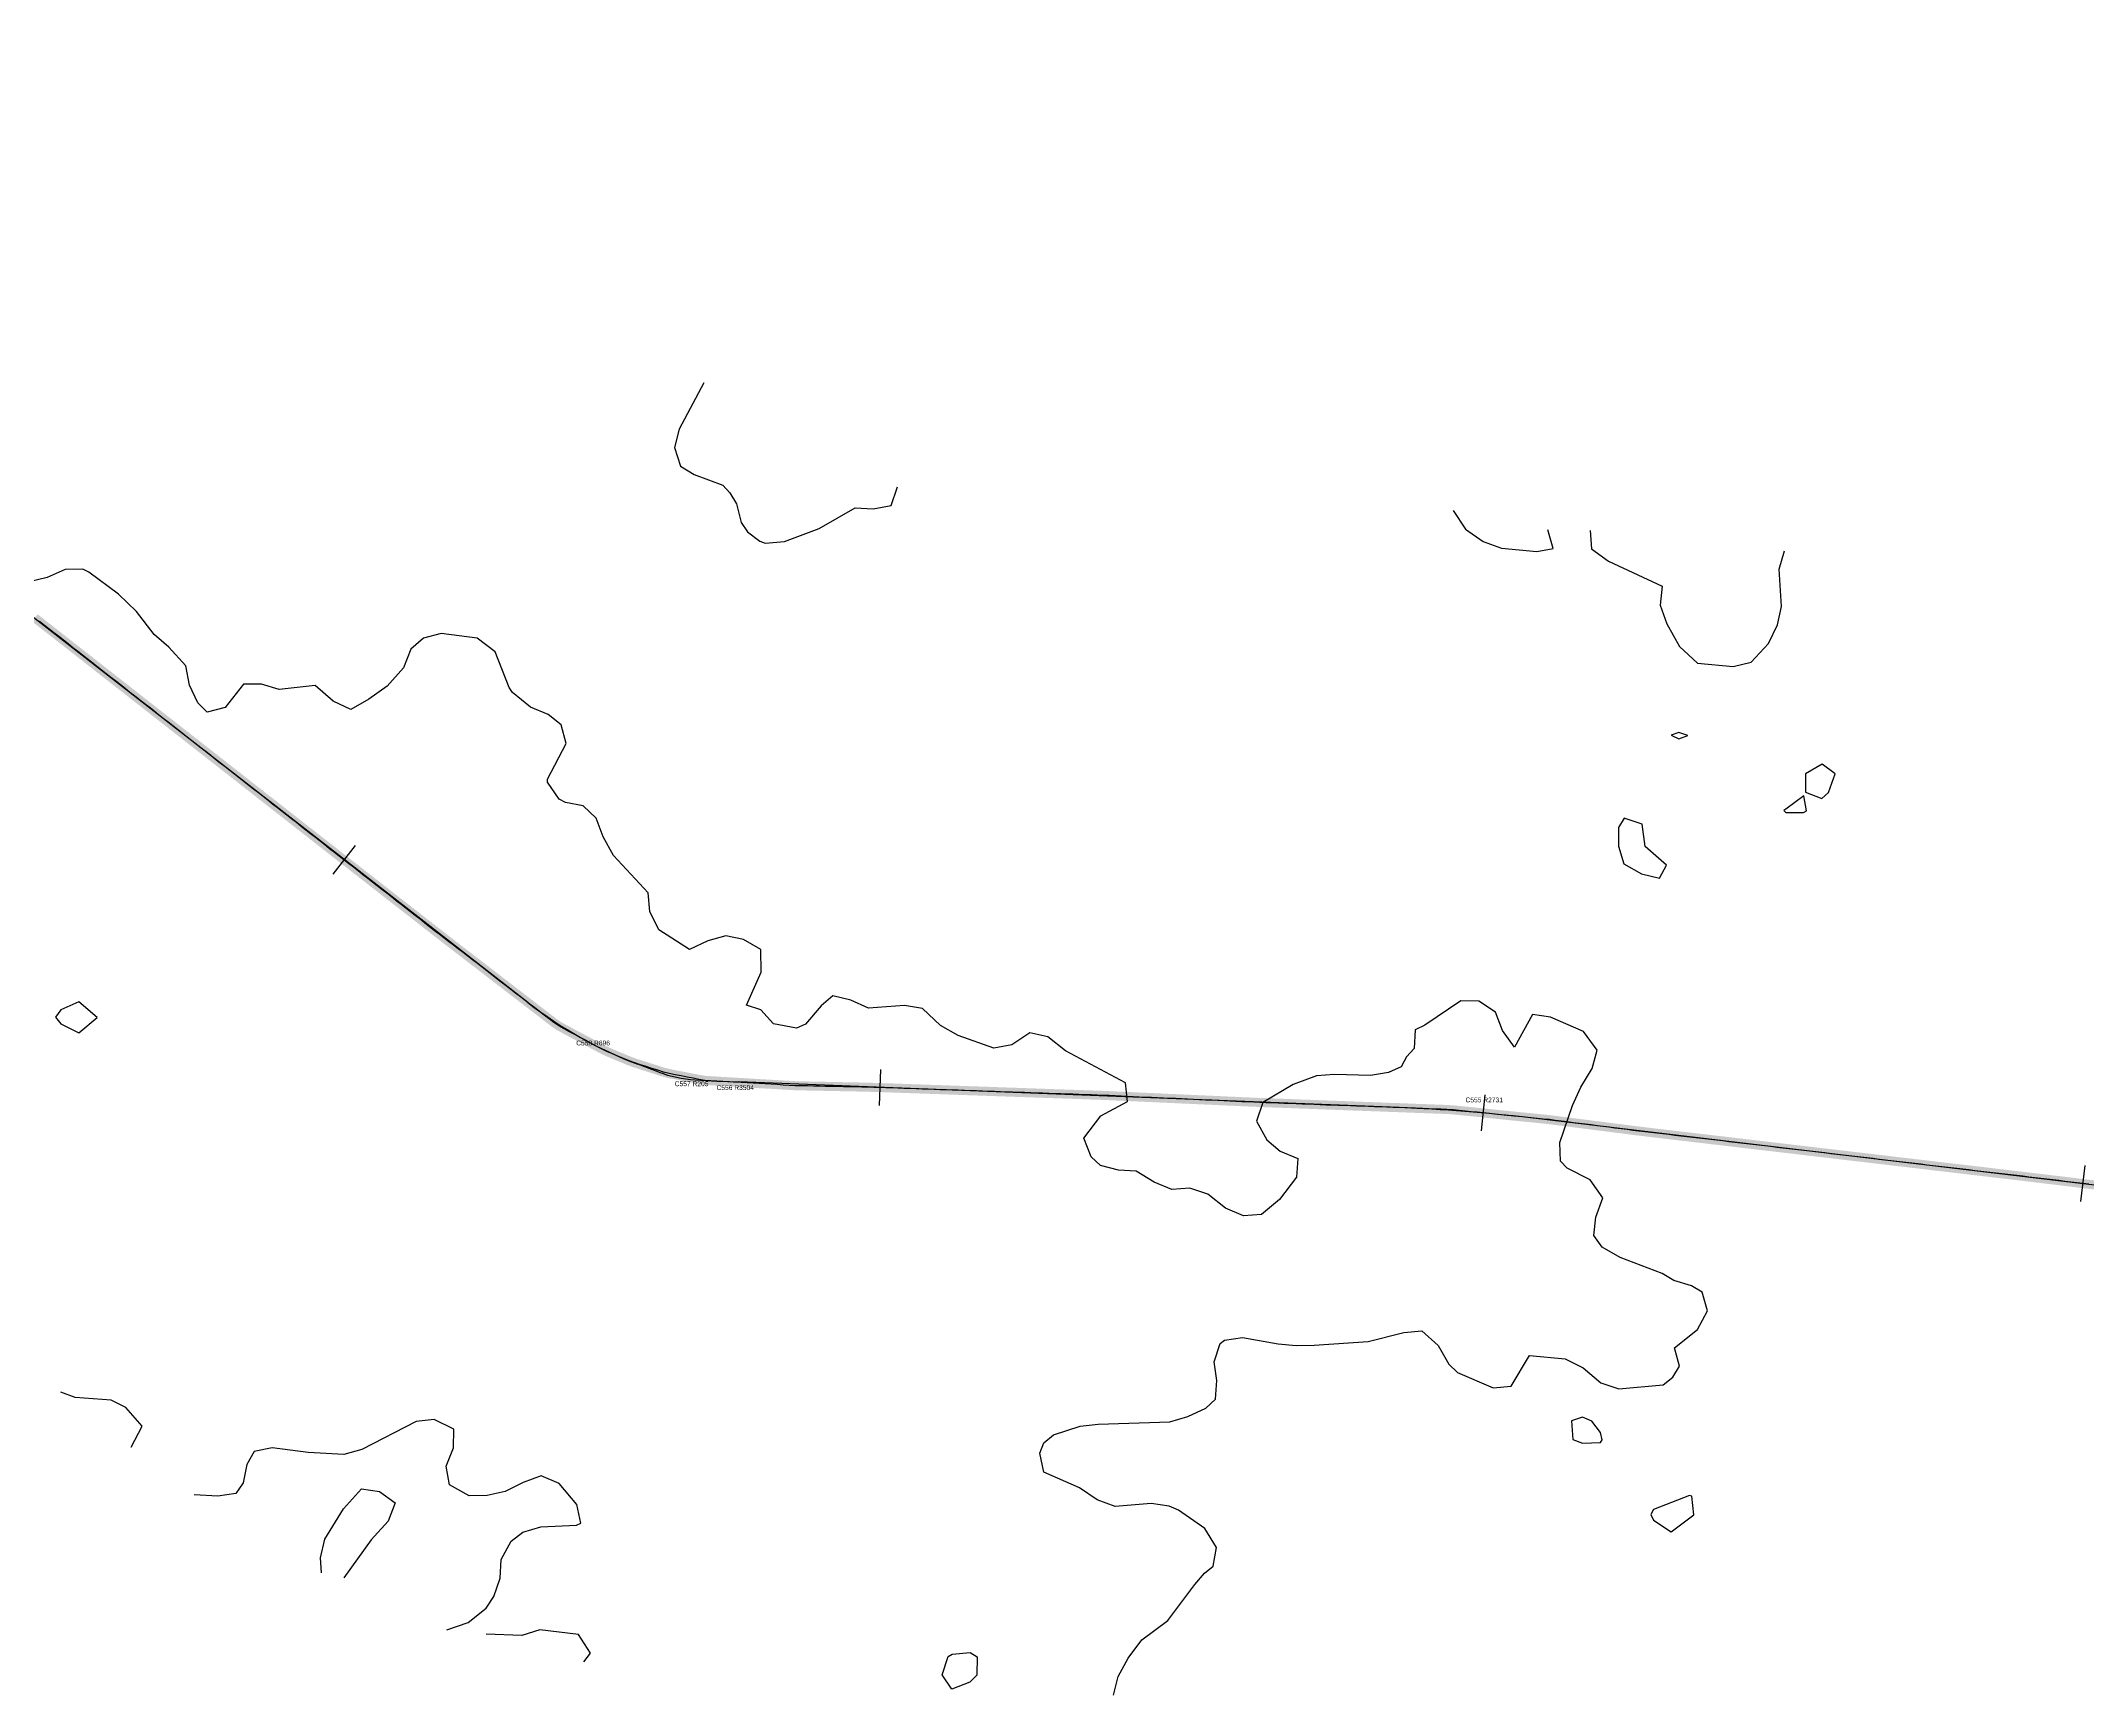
# Model space of a CAD drawing. Header units: metres. Extents: x 697254 to 930473, y 8023396 to 8227001.
# Drawn here: x 704895 to 708284, y 8221665 to 8224405 of the extents above; entities that cross this region are included whole.
import ezdxf

# ---------------------------------------------------------------- set-up
doc = ezdxf.new("R2010")
doc.units = ezdxf.units.M
for name, color, linetype in [('ALIGNMENT_FITTED', 4, 'Continuous'), ('CENTRELINE', 7, 'Continuous'), ('CHAINAGE', 7, 'Continuous'), ('CONTOUR_10M', 33, 'Continuous'), ('CURVE_LABELS', 4, 'Continuous'), ('GRADE_0-4', 3, 'Continuous')]:
    doc.layers.add(name, color=color, linetype=linetype)

msp = doc.modelspace()

# ---------------------------------------------------------------- linework, layer by layer
at = {"layer": 'ALIGNMENT_FITTED'}
for p, q in [((705701.7, 8222812.3), (703655, 8224405.4)), ((705918.3, 8222697.2), (705883.9, 8222710.2)), ((707144.5, 8222638.4), (706050.9, 8222680.8)), ((708871.1, 8222441.3), (707362, 8222621.2))]:
    msp.add_line(p, q, dxfattribs=at)
for centre, radius, start, end in [((706129.5, 8223361.8), 696.4, -127.8972, -110.6532), ((705990.7, 8222889.4), 205.4, -110.6532, -93.405), ((706186.7, 8226182.5), 3504.4, -93.405, -92.22), ((707038.7, 8219909.7), 2730.7, 83.2003, 87.78)]:
    msp.add_arc(centre, radius, start, end, dxfattribs=at)
at = {"layer": 'CENTRELINE'}
msp.add_polyline3d([(708286.8, 8222511.3, 425.7), (708276.9, 8222512.5, 425.4), (708267, 8222513.7, 425), (708257, 8222514.9, 424.6), (708247.1, 8222516.1, 424.4), (708237.2, 8222517.3, 424.3), (708227.3, 8222518.5, 424.1), (708217.3, 8222519.7, 424.1), (708207.4, 8222520.9, 424.1), (708197.5, 8222522.1, 424.1), (708187.5, 8222523.3, 424.1), (708177.6, 8222524.5, 424.2), (708167.7, 8222525.6, 424.3), (708157.7, 8222526.8, 424.3), (708147.8, 8222528, 424.3), (708137.9, 8222529.1, 424.3), (708127.9, 8222530.3, 424.3), (708118, 8222531.5, 424.3), (708108.1, 8222532.7, 424.2), (708098.1, 8222533.8, 424.3), (708088.2, 8222535, 424.5), (708078.3, 8222536.2, 424.6), (708068.4, 8222537.3, 424.7), (708058.4, 8222538.5, 424.7), (708048.5, 8222539.7, 424.7), (708038.6, 8222540.8, 424.7), (708028.6, 8222542, 424.8), (708018.7, 8222543.2, 424.9), (708008.8, 8222544.4, 424.7), (707998.8, 8222545.5, 424.5), (707988.9, 8222546.7, 424.4), (707979, 8222547.9, 424.4), (707969, 8222549, 424.5), (707959.1, 8222550.2, 424.5), (707949.2, 8222551.4, 424.4), (707939.2, 8222552.5, 424.3), (707929.3, 8222553.7, 424.3), (707919.4, 8222554.9, 424.3), (707909.4, 8222556.1, 424.3), (707899.5, 8222557.2, 424.3), (707889.6, 8222558.4, 424.2), (707879.6, 8222559.6, 424.2), (707869.7, 8222560.7, 424.1), (707859.8, 8222561.9, 424), (707849.8, 8222563.1, 423.9), (707839.9, 8222564.2, 423.9), (707830, 8222565.4, 424), (707820, 8222566.6, 424.1), (707810.1, 8222567.8, 424.2), (707800.2, 8222568.9, 424.2), (707790.2, 8222570.1, 424.2), (707780.3, 8222571.3, 424.1), (707770.4, 8222572.4, 424.3), (707760.4, 8222573.6, 424.4), (707750.5, 8222574.8, 424.5), (707740.6, 8222575.9, 424.5), (707730.6, 8222577.1, 424.5), (707720.7, 8222578.3, 424.5), (707710.8, 8222579.4, 424.6), (707700.8, 8222580.6, 424.7), (707690.9, 8222581.8, 424.8), (707681, 8222583, 424.7), (707671, 8222584.1, 424.6), (707661.1, 8222585.3, 424.5), (707651.2, 8222586.5, 424.5), (707641.2, 8222587.6, 424.5), (707631.3, 8222588.8, 424.4), (707621.4, 8222590, 424.2), (707611.4, 8222591.1, 424), (707601.5, 8222592.3, 423.8), (707591.6, 8222593.5, 423.5), (707581.6, 8222594.7, 423.1), (707571.7, 8222595.8, 422.8), (707561.8, 8222597, 422.5), (707551.9, 8222598.2, 422.2), (707541.9, 8222599.4, 422), (707532, 8222600.6, 421.8), (707522.1, 8222601.9, 421.6), (707512.2, 8222603.2, 421.4), (707502.2, 8222604.4, 421.3), (707492.3, 8222605.7, 421.2), (707482.4, 8222607, 421.1), (707472.5, 8222608.2, 420.9), (707462.6, 8222609.5, 420.7), (707452.6, 8222610.8, 420.5), (707442.7, 8222612, 420.4), (707432.8, 8222613.3, 420.2), (707422.9, 8222614.6, 420), (707413, 8222615.8, 419.8), (707403, 8222617.1, 419.7), (707393.1, 8222618.4, 419.6), (707383.2, 8222619.4, 419.5), (707373.2, 8222620.4, 419.3), (707363.3, 8222621.4, 419.1), (707353.3, 8222622.4, 418.7), (707343.4, 8222623.4, 418.4), (707333.4, 8222624.4, 418.1), (707323.5, 8222625.4, 418), (707313.5, 8222626.4, 417.9), (707303.6, 8222627.4, 417.7), (707293.6, 8222628.5, 417.5), (707283.7, 8222629.5, 417.2), (707273.7, 8222630.5, 417), (707263.8, 8222631.5, 417), (707253.8, 8222632.5, 417), (707243.9, 8222633.5, 416.9), (707233.9, 8222634.5, 416.7), (707223.9, 8222635.2, 416.5), (707213.9, 8222635.5, 416.3), (707203.9, 8222635.9, 416.5), (707193.9, 8222636.3, 416.7), (707184, 8222636.7, 416.9), (707174, 8222637, 417), (707164, 8222637.4, 417.2), (707154, 8222637.8, 417.2), (707144, 8222638.2, 417.1), (707134, 8222638.5, 417), (707124, 8222638.9, 416.9), (707114, 8222639.3, 416.8), (707104, 8222639.7, 416.7), (707094, 8222640, 416.7), (707084, 8222640.4, 416.9), (707074, 8222640.8, 417.1), (707064, 8222641.1, 417.3), (707054, 8222641.5, 417.4), (707044, 8222641.9, 417.4), (707034, 8222642.3, 417.5), (707024, 8222642.6, 417.4), (707014, 8222643, 417.3), (707004.1, 8222643.4, 417.3), (706994.1, 8222643.8, 417.4), (706984.1, 8222644.1, 417.6), (706974.1, 8222644.5, 417.8), (706964.1, 8222644.9, 418.2), (706954.1, 8222645.3, 418.6), (706944.1, 8222645.6, 418.8), (706934.1, 8222646, 418.8), (706924.1, 8222646.4, 418.9), (706914.1, 8222646.8, 419), (706904.1, 8222647.2, 419.3), (706894.1, 8222647.7, 419.6), (706884.1, 8222648.1, 419.8), (706874.1, 8222648.6, 419.9), (706864.2, 8222649, 419.9), (706854.2, 8222649.5, 420.1), (706844.2, 8222649.9, 420.3), (706834.2, 8222650.4, 420.5), (706824.2, 8222650.8, 420.7), (706814.2, 8222651.3, 420.8), (706804.2, 8222651.7, 421), (706794.2, 8222652.2, 421), (706784.2, 8222652.6, 420.9), (706774.2, 8222653.1, 420.8), (706764.2, 8222653.5, 420.7), (706754.2, 8222654, 420.7), (706744.3, 8222654.4, 420.7), (706734.3, 8222654.9, 420.6), (706724.3, 8222655.3, 420.3), (706714.3, 8222655.8, 420.1), (706704.3, 8222656.3, 419.8), (706694.3, 8222656.7, 419.6), (706684.3, 8222657.2, 419.4), (706674.3, 8222657.6, 419.2), (706664.3, 8222658.1, 419), (706654.3, 8222658.5, 418.9), (706644.3, 8222658.9, 418.6), (706634.3, 8222659.2, 418.2), (706624.4, 8222659.6, 417.8), (706614.4, 8222659.9, 417.6), (706604.4, 8222660.3, 417.5), (706594.4, 8222660.6, 417.5), (706584.4, 8222661, 417.3), (706574.4, 8222661.3, 417), (706564.4, 8222661.7, 416.8), (706554.4, 8222662, 416.7), (706544.4, 8222662.4, 416.7), (706534.4, 8222662.7, 416.6), (706524.4, 8222663.1, 416.6), (706514.4, 8222663.4, 416.6), (706504.4, 8222663.8, 416.6), (706494.4, 8222664.1, 416.6), (706484.4, 8222664.5, 416.6), (706474.4, 8222664.8, 416.6), (706464.4, 8222665.2, 416.6), (706454.4, 8222665.5, 416.6), (706444.4, 8222665.9, 416.6), (706434.4, 8222666.2, 416.5), (706424.5, 8222666.6, 416.5), (706414.5, 8222666.9, 416.4), (706404.5, 8222667.3, 416.3), (706394.5, 8222667.6, 416.2), (706384.5, 8222668, 416.1), (706374.5, 8222668.3, 416), (706364.5, 8222668.7, 416), (706354.5, 8222669, 415.9), (706344.5, 8222669.4, 415.4), (706334.5, 8222669.7, 414.9), (706324.5, 8222670.1, 414.4), (706314.5, 8222670.4, 414.5), (706304.5, 8222670.8, 414.6), (706294.5, 8222671.1, 414.8), (706284.5, 8222671.5, 414.9), (706274.5, 8222671.8, 415), (706264.5, 8222672, 415.1), (706254.5, 8222672.3, 415), (706244.5, 8222672.5, 414.9), (706234.5, 8222672.7, 414.8), (706224.5, 8222672.9, 414.9), (706214.5, 8222673.1, 415), (706204.5, 8222673.3, 415), (706194.5, 8222673.5, 415), (706184.5, 8222673.7, 414.9), (706174.5, 8222673.9, 414.8), (706164.5, 8222674.1, 414.7), (706154.5, 8222674.3, 414.5), (706144.5, 8222674.5, 414.4), (706134.6, 8222675.1, 414.5), (706124.6, 8222675.7, 414.6), (706114.6, 8222676.3, 414.7), (706104.6, 8222676.9, 414.8), (706094.6, 8222677.4, 414.9), (706084.6, 8222678, 415), (706074.6, 8222678.6, 415.1), (706064.7, 8222679.2, 415.1), (706054.7, 8222679.8, 415.2), (706044.7, 8222680.4, 415.1), (706034.7, 8222681, 415.1), (706024.7, 8222681.6, 415.1), (706014.7, 8222682.2, 415.4), (706004.8, 8222682.8, 415.8), (705994.8, 8222683.4, 416.1), (705984.9, 8222685.1, 416.2), (705975.1, 8222687, 416.3), (705965.3, 8222688.9, 416.3), (705955.5, 8222690.8, 416.2), (705945.7, 8222692.7, 416), (705935.8, 8222694.6, 415.9), (705926.2, 8222697, 415.9), (705916.6, 8222700.1, 415.9), (705907.1, 8222703.1, 415.8), (705897.6, 8222706.2, 415.7), (705888.1, 8222709.2, 415.6), (705878.5, 8222712.3, 415.6), (705869.1, 8222715.7, 415.7), (705859.9, 8222719.6, 415.7), (705850.7, 8222723.4, 415.7), (705841.5, 8222727.3, 415.5), (705832.3, 8222731.2, 415.3), (705823.3, 8222735.6, 415), (705814.5, 8222740.3, 414.9), (705805.7, 8222745, 414.8), (705796.9, 8222749.8, 414.7), (705788, 8222754.5, 414.5), (705779.2, 8222759.2, 414.4), (705770.4, 8222764, 414.2), (705761.6, 8222768.7, 414), (705752.8, 8222773.5, 414), (705744.6, 8222779.2, 413.6), (705736.7, 8222785.3, 413.4), (705728.8, 8222791.4, 413.2), (705720.9, 8222797.5, 413.4), (705712.9, 8222803.6, 413.4), (705705, 8222809.7, 413.4), (705697.1, 8222815.8, 413.4), (705689.2, 8222821.9, 413.3), (705681.2, 8222828, 413.3), (705673.3, 8222834.1, 413.2), (705665.4, 8222840.2, 413.1), (705657.5, 8222846.3, 413.1), (705649.6, 8222852.4, 413.3), (705641.6, 8222858.5, 413.6), (705633.7, 8222864.6, 413.7), (705625.8, 8222870.7, 413.6), (705617.9, 8222876.8, 413.5), (705609.9, 8222882.9, 413.6), (705602, 8222889, 414), (705594.1, 8222895.1, 414.6), (705586.2, 8222901.2, 415.4), (705578.2, 8222907.3, 415.6), (705570.3, 8222913.4, 415.3), (705562.4, 8222919.5, 415.5), (705554.5, 8222925.7, 416.1), (705546.6, 8222931.8, 416.1), (705538.7, 8222938, 415.5), (705530.8, 8222944.1, 414.4), (705523, 8222950.3, 413.6), (705515.1, 8222956.4, 413.5), (705507.2, 8222962.6, 413.7), (705499.3, 8222968.7, 414.2), (705491.4, 8222974.9, 414), (705483.5, 8222981, 413.7), (705475.7, 8222987.2, 413.7), (705467.8, 8222993.3, 414.2), (705459.9, 8222999.5, 414.2), (705452, 8223005.7, 413.2), (705444.1, 8223011.8, 412.5), (705436.2, 8223018, 412.1), (705428.3, 8223024.1, 412.2), (705420.5, 8223030.3, 412.4), (705412.6, 8223036.4, 412.7), (705404.7, 8223042.6, 413), (705396.8, 8223048.7, 413.4), (705388.9, 8223054.9, 413.9), (705381.1, 8223061, 414.4), (705373.2, 8223067.2, 414.4), (705365.3, 8223073.4, 414.2), (705357.4, 8223079.5, 414.1), (705349.6, 8223085.7, 414.3), (705341.7, 8223091.9, 414.5), (705333.8, 8223098, 414.6), (705325.9, 8223104.2, 414.9), (705318.1, 8223110.4, 415.4), (705310.2, 8223116.5, 416), (705302.3, 8223122.7, 416.7), (705294.4, 8223128.9, 416.8), (705286.6, 8223135, 416.9), (705278.7, 8223141.2, 416.8), (705270.8, 8223147.4, 416.8), (705262.9, 8223153.5, 417), (705255.1, 8223159.7, 417.2), (705247.2, 8223165.9, 417.4), (705239.3, 8223172, 417.7), (705231.4, 8223178.2, 417.9), (705223.6, 8223184.4, 418.2), (705215.7, 8223190.5, 418.4), (705207.8, 8223196.7, 418.7), (705199.9, 8223202.9, 419), (705192.1, 8223209, 419.2), (705184.2, 8223215.2, 419.6), (705176.3, 8223221.4, 419.7), (705168.5, 8223227.5, 419.5), (705160.6, 8223233.7, 418.9), (705152.7, 8223239.9, 418.5), (705144.8, 8223246, 418.3), (705137, 8223252.2, 417.9), (705129.1, 8223258.4, 417.5), (705121.2, 8223264.5, 417.1), (705113.3, 8223270.7, 416.9), (705105.5, 8223276.9, 417), (705097.6, 8223283, 417.3), (705089.7, 8223289.2, 417.6), (705081.8, 8223295.4, 417.9), (705074, 8223301.5, 417.7), (705066.1, 8223307.7, 417.6), (705058.2, 8223313.9, 417.2), (705050.3, 8223320, 416.7), (705042.5, 8223326.2, 416.4), (705034.6, 8223332.4, 416.2), (705026.7, 8223338.5, 416.3), (705018.8, 8223344.7, 416.4), (705011, 8223350.9, 416.4), (705003.1, 8223357, 416.6), (704995.2, 8223363.2, 416.9), (704987.3, 8223369.4, 417.5), (704979.5, 8223375.5, 418.1), (704971.6, 8223381.7, 418.4), (704963.7, 8223387.9, 418.6), (704955.9, 8223394, 418.7), (704948, 8223400.2, 419.2), (704940.1, 8223406.4, 419.7), (704932.2, 8223412.5, 419.6), (704924.4, 8223418.7, 419.2), (704916.5, 8223424.9, 419.2), (704908.6, 8223431, 419.5), (704900.7, 8223437.2, 419.6), (704892.9, 8223443.4, 419.5)], dxfattribs=at)
at = {"layer": 'CHAINAGE'}
for p, q in [((705415.3, 8223072.4), (705378.3, 8223025.1)), ((706285.6, 8222701.5), (706283.5, 8222641.5)), ((707286.7, 8222659.3), (707280.6, 8222599.6)), ((708280.5, 8222542.3), (708273.3, 8222482.7))]:
    msp.add_line(p, q, dxfattribs=at)
at = {"layer": 'CONTOUR_10M'}
for points, elevation in [([(705992.9, 8223839.1), (705952.3, 8223762.3), (705944.4, 8223731.7), (705954.3, 8223700.8), (705976.8, 8223687.2), (706024.3, 8223669.4), (706036, 8223657), (706047.1, 8223638.5), (706055.1, 8223607.7), (706065.1, 8223592.2), (706086, 8223576.6), (706094.7, 8223573.5), (706126.8, 8223576.2), (706184.1, 8223597.8), (706243.9, 8223631.8), (706273.6, 8223630.3), (706303.4, 8223635.9), (706313.8, 8223666.7)], 420), ([(707234.2, 8223627.4), (707254.5, 8223596.5), (707283.8, 8223576.2), (707314.4, 8223565.2), (707372.9, 8223559.5), (707399.9, 8223564.4), (707391.2, 8223595.2)], 420), ([(707461.2, 8223594.5), (707463.1, 8223563.8), (707491.6, 8223543.7), (707580.4, 8223502.4), (707577.1, 8223470.5), (707588.3, 8223439.6), (707609.2, 8223401.9), (707638.7, 8223374.4), (707698.1, 8223369.3), (707727.9, 8223376), (707756.5, 8223407.3), (707771.2, 8223437.9), (707778.2, 8223468.6), (707774.2, 8223530.1), (707783.2, 8223560.8)], 420), ([(706671.4, 8221665), (706679.5, 8221695.7), (706696, 8221726.3), (706718.6, 8221756.8), (706761.8, 8221788.5), (706806.2, 8221848.2), (706822, 8221866.8), (706836.9, 8221878.7), (706842.2, 8221909.4), (706822.7, 8221941.2), (706779, 8221971.5), (706763.5, 8221978.1), (706733.9, 8221982.4), (706674.4, 8221977.5), (706644.7, 8221988.3), (706615.2, 8222008.2), (706556, 8222034.6), (706549.6, 8222065.8), (706556.4, 8222083), (706572.1, 8222096.4), (706616.2, 8222110.4), (706645.9, 8222113.9), (706764.8, 8222117.6), (706794.7, 8222126.5), (706824.5, 8222140.5), (706840.5, 8222155.4), (706842.8, 8222186.1), (706838.1, 8222216.9), (706848.5, 8222247.5), (706855.3, 8222252.9), (706885.1, 8222257.3), (706944.4, 8222246.9), (706974.1, 8222243.9), (707003.8, 8222245), (707093.1, 8222251), (707152.7, 8222265.7), (707182.4, 8222268.6), (707209.1, 8222244.1), (707226.8, 8222213.2), (707241.2, 8222199.2), (707300.5, 8222174.2), (707330.2, 8222177), (707360.4, 8222227.5), (707419.8, 8222221.9), (707449.4, 8222207.3), (707478.9, 8222182.2), (707508.5, 8222172.5), (707582.2, 8222179.2), (707597.9, 8222191.7), (707608.9, 8222209.7), (707600.5, 8222240.5), (707638.6, 8222270.9), (707655.2, 8222301.5), (707646.6, 8222332.3), (707629, 8222343), (707599.4, 8222352), (707580.1, 8222363.6), (707510.6, 8222389.8), (707481, 8222407.1), (707467, 8222426.2), (707470.4, 8222456.9), (707481.8, 8222488.6), (707461.1, 8222518.5), (707422.8, 8222538.1), (707412.2, 8222549.7), (707411.1, 8222580.4), (707431.8, 8222641.7), (707445.6, 8222672.3), (707464.2, 8222702.9), (707472.5, 8222733.6), (707450, 8222764.5), (707395.4, 8222788.1), (707365.7, 8222792.6), (707335.5, 8222738.4), (707316.1, 8222765.8), (707304, 8222796.6), (707276.7, 8222814.5), (707247, 8222815.3), (707187.2, 8222774.7), (707171.1, 8222767.1), (707169.7, 8222736.4), (707156.9, 8222722.2), (707147.9, 8222705.9), (707127, 8222696.7), (707097.2, 8222691.4), (707037.8, 8222693.1), (707008, 8222690.7), (706969.2, 8222676.8), (706918.9, 8222646.5), (706908.3, 8222615.9), (706925.4, 8222585), (706947.4, 8222566.1), (706977, 8222553.8), (706974.5, 8222523), (706946.7, 8222486.2), (706916.7, 8222461), (706886.9, 8222459.2), (706857.3, 8222471.8), (706827.8, 8222494.8), (706798.2, 8222504.9), (706768.4, 8222502.6), (706738.8, 8222514.9), (706709.3, 8222533), (706679.6, 8222534.7), (706649.9, 8222542.3), (706634.8, 8222557), (706622.2, 8222587.8), (706650.7, 8222624.5), (706694.6, 8222648.6), (706691.4, 8222679.4), (706592.2, 8222732.1), (706562.7, 8222755.5), (706533.1, 8222761.9), (706503.1, 8222742.2), (706473.4, 8222736.7), (706414.1, 8222757.6), (706384.9, 8222774.5), (706355.1, 8222802.6), (706325.4, 8222807.6), (706265.9, 8222803.1), (706236.3, 8222816.2), (706206.6, 8222823.6), (706187.1, 8222807.1), (706161.5, 8222776.6), (706146.7, 8222770), (706108.2, 8222777.1), (706087.5, 8222800.1), (706063.7, 8222808.2), (706088.1, 8222862.4), (706087.2, 8222900.2), (706058.9, 8222916.7), (706029.2, 8222923), (705999.4, 8222914.8), (705969.5, 8222900.3), (705918.2, 8222932.6), (705903.3, 8222963.4), (705900.6, 8222994.2), (705843.5, 8223056.2), (705826, 8223087.1), (705814.6, 8223118), (705793.4, 8223138), (705763.7, 8223143.6), (705753.1, 8223149.3), (705734.3, 8223177.3), (705734.3, 8223182.5), (705764.7, 8223241.4), (705756.7, 8223272.2), (705735.3, 8223289.7), (705705.7, 8223301.6), (705676.2, 8223326.1), (705670.3, 8223334.5), (705647.1, 8223393.1), (705617.6, 8223415.9), (705558.2, 8223423.5), (705528.4, 8223416.1), (705507.7, 8223397.5), (705495.4, 8223366.9), (705468.4, 8223336.4), (705438.3, 8223314.7), (705408.4, 8223297.9), (705378.8, 8223311.6), (705349.3, 8223337.7), (705289.8, 8223330.9), (705260.1, 8223339.6), (705230.4, 8223339.7), (705200.3, 8223301.2), (705170.5, 8223293.2), (705155.1, 8223308.6), (705141.2, 8223337.9), (705135.2, 8223370.2), (705106.9, 8223401.2), (705082.5, 8223422.2), (705053.2, 8223459.9), (705023.7, 8223489), (704974.6, 8223525.4), (704964.6, 8223530.5), (704934.9, 8223529.9), (704905.1, 8223516.4), (704875.3, 8223509.2)], 420), ([(707607.9, 8223259.7), (707595.1, 8223255.1), (707607.8, 8223249.2), (707623.1, 8223254.8), (707607.9, 8223259.7)], 420), ([(707845.2, 8223207), (707817.9, 8223191.5), (707817.5, 8223160.8), (707844.7, 8223150.3), (707855.9, 8223160.4), (707866.9, 8223191), (707845.2, 8223207)], 420), ([(707785.1, 8223132.8), (707781.7, 8223130.4), (707785, 8223126.9), (707814.7, 8223127.4), (707819.5, 8223130), (707815, 8223154.9), (707785.1, 8223132.8)], 420), ([(707517.4, 8223117.9), (707508, 8223102.2), (707508.1, 8223071.4), (707516.7, 8223042.3), (707546.2, 8223025.8), (707575.9, 8223018.5), (707587.7, 8223039.9), (707552.2, 8223071), (707547, 8223108), (707517.4, 8223117.9)], 420), ([(704928.2, 8222800.3), (704918.9, 8222788.1), (704927.9, 8222776.8), (704957.5, 8222761.9), (704988.1, 8222787.5), (704958, 8222813.3), (704928.2, 8222800.3)], 410), ([(705044.2, 8222075.8), (705062.8, 8222110.4), (705035.5, 8222141.4), (705011.3, 8222153.4), (704951.9, 8222158), (704928.2, 8222167)], 410), ([(705567.3, 8221773.1), (705602.4, 8221785.5), (705632.4, 8221809.1), (705644.9, 8221828.3), (705655.4, 8221859), (705657.1, 8221889.7), (705673.6, 8221920.3), (705693, 8221934.9), (705722.8, 8221943.8), (705782.3, 8221946.8), (705789.4, 8221950), (705782.9, 8221980.8), (705753.2, 8222015.5), (705723.6, 8222028), (705693.8, 8222017.4), (705663.9, 8222002.1), (705634.1, 8221995.9), (705604.4, 8221995.1), (705571.8, 8222013.5), (705566.4, 8222044.3), (705578.6, 8222074.9), (705578.8, 8222105.6), (705546.1, 8222121.6), (705516.4, 8222118.5), (705426.7, 8222071.9), (705396.9, 8222063.5), (705337.5, 8222067), (705278.1, 8222074.5), (705248.4, 8222068.4), (705235.8, 8222047.3), (705229.9, 8222016.6), (705218, 8221998.9), (705188.2, 8221994.8), (705148.7, 8221996.8)], 410), ([(707448.6, 8222125.7), (707430.3, 8222119.1), (707432.4, 8222088.3), (707448.2, 8222082.3), (707478, 8222083.3), (707480.9, 8222087.9), (707478.1, 8222099.9), (707463.8, 8222118.8), (707448.6, 8222125.7)], 420), ([(705359.5, 8221867.8), (705358.3, 8221892.5), (705365.5, 8221923.1), (705396.1, 8221973.4), (705426.1, 8222006.7), (705455.8, 8222002.4), (705481.7, 8221983.6), (705470.4, 8221952.9), (705442.2, 8221922.4), (705396.8, 8221859.5)], 410), ([(707625.8, 8221995.7), (707566.1, 8221972.4), (707561.5, 8221964.1), (707565.9, 8221954.7), (707595.5, 8221935.7), (707633, 8221963.5), (707629.3, 8221994.3), (707625.8, 8221995.7)], 420), ([(705794.2, 8221720.2), (705805.1, 8221734.6), (705785.5, 8221765.5), (705721.2, 8221772.9), (705691.4, 8221763.5), (705632.7, 8221766.2)], 410), ([(706397.9, 8221729.1), (706404.5, 8221732.9), (706434.3, 8221735.7), (706445.9, 8221728.6), (706445.1, 8221697.9), (706433.8, 8221686.6), (706404, 8221674.6), (706387.8, 8221698.4), (706397.9, 8221729.1)], 420)]:
    msp.add_lwpolyline(points, dxfattribs=dict(at, elevation=elevation))
at = {"layer": 'GRADE_0-4', "const_width": 15}
msp.add_lwpolyline([(708296.8, 8222510.1), (708286.8, 8222511.3), (708276.9, 8222512.5), (708267, 8222513.7), (708257, 8222514.9), (708247.1, 8222516.1), (708237.2, 8222517.3), (708227.3, 8222518.5), (708217.3, 8222519.7), (708207.4, 8222520.9), (708197.5, 8222522.1), (708187.5, 8222523.3), (708177.6, 8222524.5), (708167.7, 8222525.6), (708157.7, 8222526.8), (708147.8, 8222528), (708137.9, 8222529.1), (708127.9, 8222530.3), (708118, 8222531.5), (708108.1, 8222532.7), (708098.1, 8222533.8), (708088.2, 8222535), (708078.3, 8222536.2), (708068.4, 8222537.3), (708058.4, 8222538.5), (708048.5, 8222539.7), (708038.6, 8222540.8), (708028.6, 8222542), (708018.7, 8222543.2), (708008.8, 8222544.4), (707998.8, 8222545.5), (707988.9, 8222546.7), (707979, 8222547.9), (707969, 8222549), (707959.1, 8222550.2), (707949.2, 8222551.4), (707939.2, 8222552.5), (707929.3, 8222553.7), (707919.4, 8222554.9), (707909.4, 8222556.1), (707899.5, 8222557.2), (707889.6, 8222558.4), (707879.6, 8222559.6), (707869.7, 8222560.7), (707859.8, 8222561.9), (707849.8, 8222563.1), (707839.9, 8222564.2), (707830, 8222565.4), (707820, 8222566.6), (707810.1, 8222567.8), (707800.2, 8222568.9), (707790.2, 8222570.1), (707780.3, 8222571.3), (707770.4, 8222572.4), (707760.4, 8222573.6), (707750.5, 8222574.8), (707740.6, 8222575.9), (707730.6, 8222577.1), (707720.7, 8222578.3), (707710.8, 8222579.4), (707700.8, 8222580.6), (707690.9, 8222581.8), (707681, 8222583), (707671, 8222584.1), (707661.1, 8222585.3), (707651.2, 8222586.5), (707641.2, 8222587.6), (707631.3, 8222588.8), (707621.4, 8222590), (707611.4, 8222591.1), (707601.5, 8222592.3), (707591.6, 8222593.5), (707581.6, 8222594.7), (707571.7, 8222595.8), (707561.8, 8222597), (707551.9, 8222598.2), (707541.9, 8222599.4), (707532, 8222600.6), (707522.1, 8222601.9), (707512.2, 8222603.2), (707502.2, 8222604.4), (707492.3, 8222605.7), (707482.4, 8222607), (707472.5, 8222608.2), (707462.6, 8222609.5), (707452.6, 8222610.8), (707442.7, 8222612), (707432.8, 8222613.3), (707422.9, 8222614.6), (707413, 8222615.8), (707403, 8222617.1), (707393.1, 8222618.4), (707383.2, 8222619.4), (707373.2, 8222620.4), (707363.3, 8222621.4), (707353.3, 8222622.4), (707343.4, 8222623.4), (707333.4, 8222624.4), (707323.5, 8222625.4), (707313.5, 8222626.4), (707303.6, 8222627.4), (707293.6, 8222628.5), (707283.7, 8222629.5), (707273.7, 8222630.5), (707263.8, 8222631.5), (707253.8, 8222632.5), (707243.9, 8222633.5), (707233.9, 8222634.5), (707223.9, 8222635.2), (707213.9, 8222635.5), (707203.9, 8222635.9), (707193.9, 8222636.3), (707184, 8222636.7), (707174, 8222637), (707164, 8222637.4), (707154, 8222637.8), (707144, 8222638.2), (707134, 8222638.5), (707124, 8222638.9), (707114, 8222639.3), (707104, 8222639.7), (707094, 8222640), (707084, 8222640.4), (707074, 8222640.8), (707064, 8222641.1), (707054, 8222641.5), (707044, 8222641.9), (707034, 8222642.3), (707024, 8222642.6), (707014, 8222643), (707004.1, 8222643.4), (706994.1, 8222643.8), (706984.1, 8222644.1), (706974.1, 8222644.5), (706964.1, 8222644.9), (706954.1, 8222645.3), (706944.1, 8222645.6), (706934.1, 8222646), (706924.1, 8222646.4), (706914.1, 8222646.8), (706904.1, 8222647.2), (706894.1, 8222647.7), (706884.1, 8222648.1), (706874.1, 8222648.6), (706864.2, 8222649), (706854.2, 8222649.5), (706844.2, 8222649.9), (706834.2, 8222650.4), (706824.2, 8222650.8), (706814.2, 8222651.3), (706804.2, 8222651.7), (706794.2, 8222652.2), (706784.2, 8222652.6), (706774.2, 8222653.1), (706764.2, 8222653.5), (706754.2, 8222654), (706744.3, 8222654.4), (706734.3, 8222654.9), (706724.3, 8222655.3), (706714.3, 8222655.8), (706704.3, 8222656.3), (706694.3, 8222656.7), (706684.3, 8222657.2), (706674.3, 8222657.6), (706664.3, 8222658.1), (706654.3, 8222658.5), (706644.3, 8222658.9), (706634.3, 8222659.2), (706624.4, 8222659.6), (706614.4, 8222659.9), (706604.4, 8222660.3), (706594.4, 8222660.6), (706584.4, 8222661), (706574.4, 8222661.3), (706564.4, 8222661.7), (706554.4, 8222662), (706544.4, 8222662.4), (706534.4, 8222662.7), (706524.4, 8222663.1), (706514.4, 8222663.4), (706504.4, 8222663.8), (706494.4, 8222664.1), (706484.4, 8222664.5), (706474.4, 8222664.8), (706464.4, 8222665.2), (706454.4, 8222665.5), (706444.4, 8222665.9), (706434.4, 8222666.2), (706424.5, 8222666.6), (706414.5, 8222666.9), (706404.5, 8222667.3), (706394.5, 8222667.6), (706384.5, 8222668), (706374.5, 8222668.3), (706364.5, 8222668.7), (706354.5, 8222669), (706344.5, 8222669.4), (706334.5, 8222669.7), (706324.5, 8222670.1), (706314.5, 8222670.4), (706304.5, 8222670.8), (706294.5, 8222671.1), (706284.5, 8222671.5), (706274.5, 8222671.8), (706264.5, 8222672), (706254.5, 8222672.3), (706244.5, 8222672.5), (706234.5, 8222672.7), (706224.5, 8222672.9), (706214.5, 8222673.1), (706204.5, 8222673.3), (706194.5, 8222673.5), (706184.5, 8222673.7), (706174.5, 8222673.9), (706164.5, 8222674.1), (706154.5, 8222674.3), (706144.5, 8222674.5), (706134.6, 8222675.1), (706124.6, 8222675.7), (706114.6, 8222676.3), (706104.6, 8222676.9), (706094.6, 8222677.4), (706084.6, 8222678), (706074.6, 8222678.6), (706064.7, 8222679.2), (706054.7, 8222679.8), (706044.7, 8222680.4), (706034.7, 8222681), (706024.7, 8222681.6), (706014.7, 8222682.2), (706004.8, 8222682.8), (705994.8, 8222683.4), (705984.9, 8222685.1), (705975.1, 8222687), (705965.3, 8222688.9), (705955.5, 8222690.8), (705945.7, 8222692.7), (705935.8, 8222694.6), (705926.2, 8222697), (705916.6, 8222700.1), (705907.1, 8222703.1), (705897.6, 8222706.2), (705888.1, 8222709.2), (705878.5, 8222712.3), (705869.1, 8222715.7), (705859.9, 8222719.6), (705850.7, 8222723.4), (705841.5, 8222727.3), (705832.3, 8222731.2), (705823.3, 8222735.6), (705814.5, 8222740.3), (705805.7, 8222745), (705796.9, 8222749.8), (705788, 8222754.5), (705779.2, 8222759.2), (705770.4, 8222764), (705761.6, 8222768.7), (705752.8, 8222773.5), (705744.6, 8222779.2), (705736.7, 8222785.3), (705728.8, 8222791.4), (705720.9, 8222797.5), (705712.9, 8222803.6), (705705, 8222809.7), (705697.1, 8222815.8), (705689.2, 8222821.9), (705681.2, 8222828), (705673.3, 8222834.1), (705665.4, 8222840.2), (705657.5, 8222846.3), (705649.6, 8222852.4), (705641.6, 8222858.5), (705633.7, 8222864.6), (705625.8, 8222870.7), (705617.9, 8222876.8), (705609.9, 8222882.9), (705602, 8222889), (705594.1, 8222895.1), (705586.2, 8222901.2), (705578.2, 8222907.3), (705570.3, 8222913.4), (705562.4, 8222919.5), (705554.5, 8222925.7), (705546.6, 8222931.8), (705538.7, 8222938), (705530.8, 8222944.1), (705523, 8222950.3), (705515.1, 8222956.4), (705507.2, 8222962.6), (705499.3, 8222968.7), (705491.4, 8222974.9), (705483.5, 8222981), (705475.7, 8222987.2), (705467.8, 8222993.3), (705459.9, 8222999.5), (705452, 8223005.7), (705444.1, 8223011.8), (705436.2, 8223018), (705428.3, 8223024.1), (705420.5, 8223030.3), (705412.6, 8223036.4), (705404.7, 8223042.6), (705396.8, 8223048.7), (705388.9, 8223054.9), (705381.1, 8223061), (705373.2, 8223067.2), (705365.3, 8223073.4), (705357.4, 8223079.5), (705349.6, 8223085.7), (705341.7, 8223091.9), (705333.8, 8223098), (705325.9, 8223104.2), (705318.1, 8223110.4), (705310.2, 8223116.5), (705302.3, 8223122.7), (705294.4, 8223128.9), (705286.6, 8223135), (705278.7, 8223141.2), (705270.8, 8223147.4), (705262.9, 8223153.5), (705255.1, 8223159.7), (705247.2, 8223165.9), (705239.3, 8223172), (705231.4, 8223178.2), (705223.6, 8223184.4), (705215.7, 8223190.5), (705207.8, 8223196.7), (705199.9, 8223202.9), (705192.1, 8223209), (705184.2, 8223215.2), (705176.3, 8223221.4), (705168.5, 8223227.5), (705160.6, 8223233.7), (705152.7, 8223239.9), (705144.8, 8223246), (705137, 8223252.2), (705129.1, 8223258.4), (705121.2, 8223264.5), (705113.3, 8223270.7), (705105.5, 8223276.9), (705097.6, 8223283), (705089.7, 8223289.2), (705081.8, 8223295.4), (705074, 8223301.5), (705066.1, 8223307.7), (705058.2, 8223313.9), (705050.3, 8223320), (705042.5, 8223326.2), (705034.6, 8223332.4), (705026.7, 8223338.5), (705018.8, 8223344.7), (705011, 8223350.9), (705003.1, 8223357), (704995.2, 8223363.2), (704987.3, 8223369.4), (704979.5, 8223375.5), (704971.6, 8223381.7), (704963.7, 8223387.9), (704955.9, 8223394), (704948, 8223400.2), (704940.1, 8223406.4), (704932.2, 8223412.5), (704924.4, 8223418.7), (704916.5, 8223424.9), (704908.6, 8223431), (704900.7, 8223437.2), (704892.9, 8223443.4), (704885, 8223449.5)], dxfattribs=at)

# ---------------------------------------------------------------- texts
at = {"layer": 'CURVE_LABELS'}
for s, p in [('C558 R696', (705781.6, 8222741.3)), ('C557 R205', (705944.8, 8222673.8)), ('C556 R3504', (706014, 8222667.4)), ('C555 R2731', (707254.6, 8222647))]:
    msp.add_text(s, height=8, dxfattribs=at).set_placement(p)

doc.saveas('drawing.dxf')
